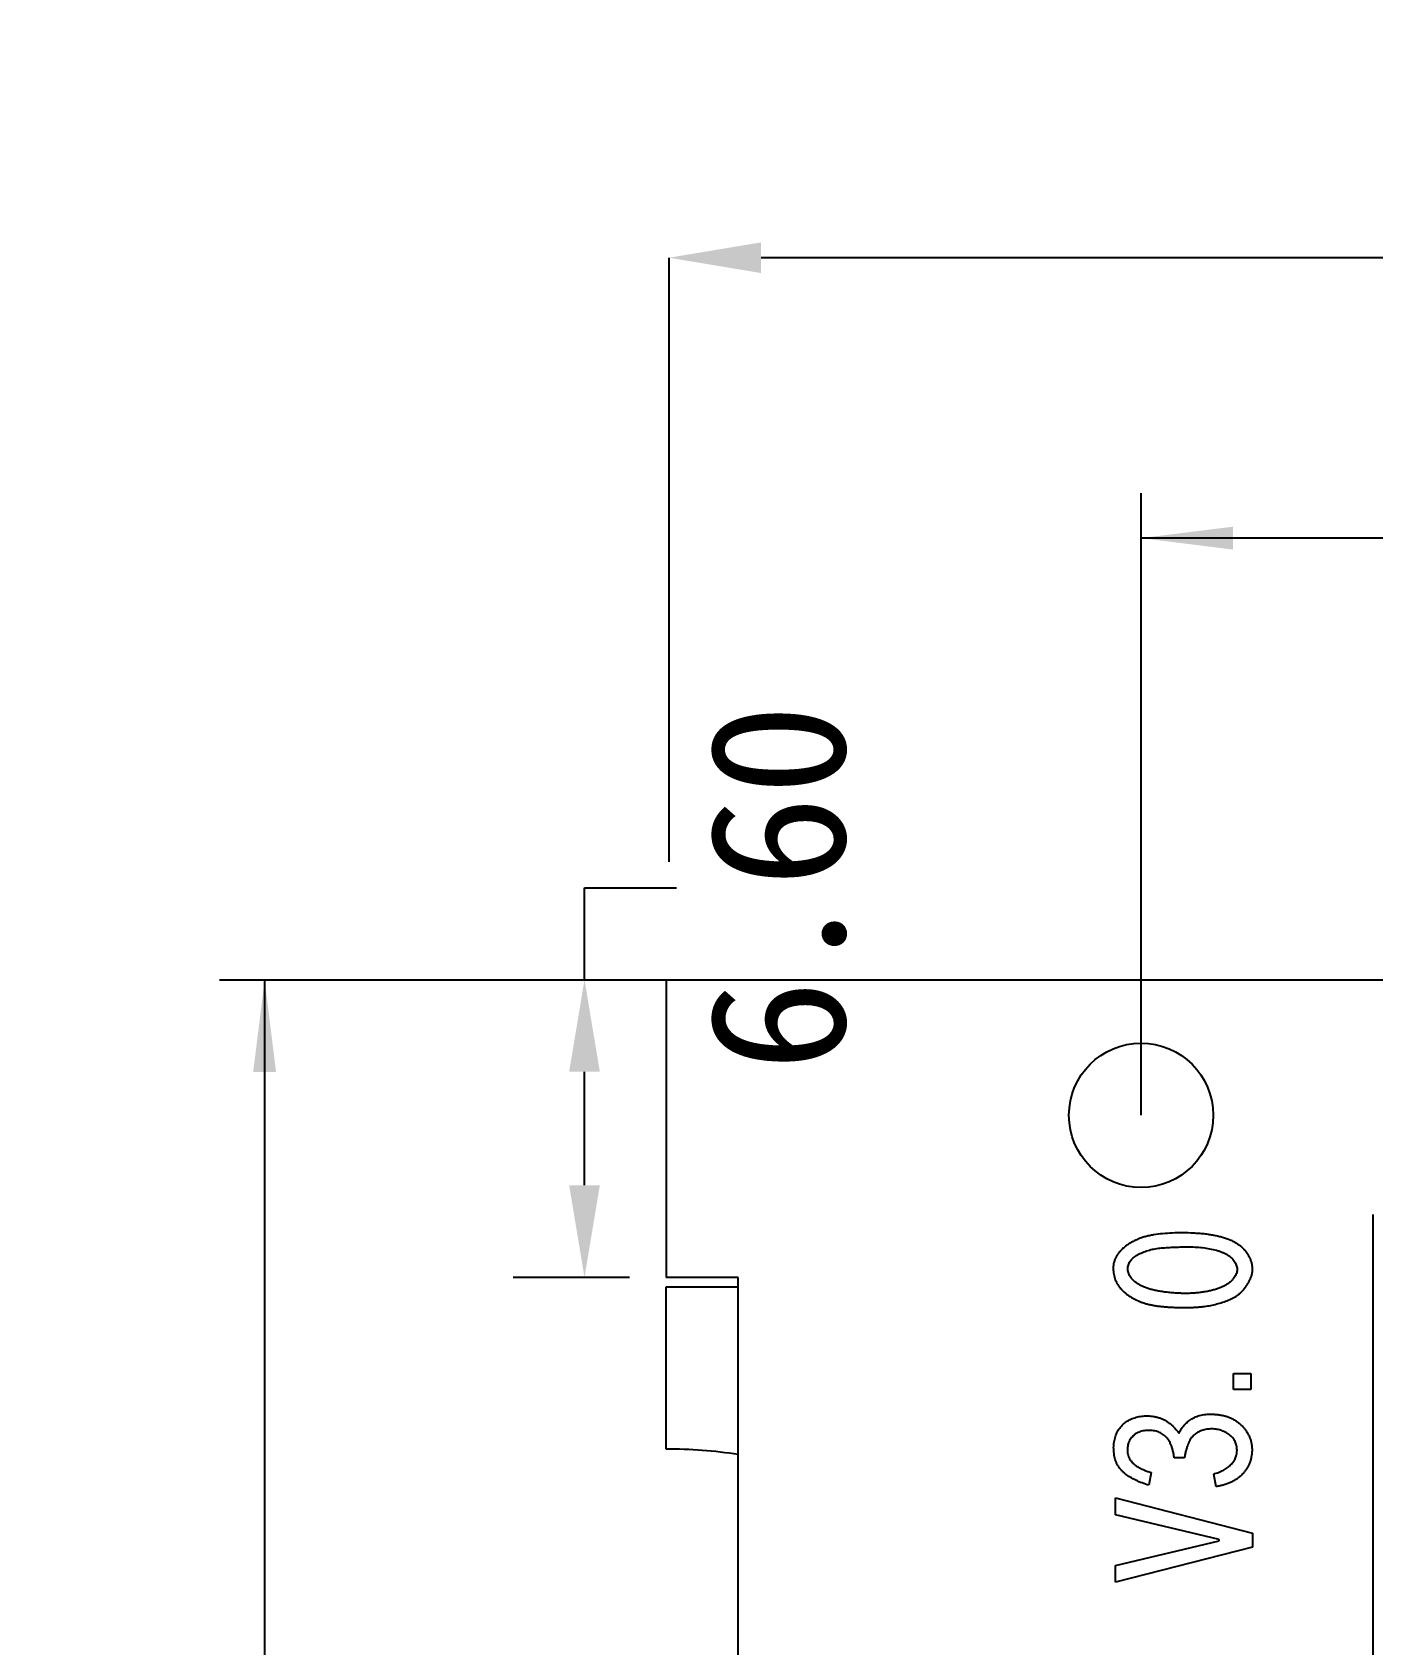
# Model space of a CAD drawing. Header units: millimetres. Extents: x 0 to 1189, y 0 to 841.
# Drawn here: x 325 to 384.5, y 398.8 to 470.3 of the extents above; entities that cross this region are included whole.
import ezdxf

# ---------------------------------------------------------------- set-up
doc = ezdxf.new("R2010")
doc.units = ezdxf.units.MM
doc.header["$PDSIZE"] = -1
doc.layers.add('文字层', color=3, linetype='Continuous')
doc.styles.add('SLDTEXTSTYLE5', font='TXT', dxfattribs={"width": 0.7})
doc.dimstyles.new('ISO-25', dxfattribs={"dimtxt": 2.5, "dimasz": 2.5, "dimexe": 1.25, "dimexo": 0.625, "dimtad": 1, "dimtxsty": 'Standard', "dimcen": 2.5, "dimadec": 0, "dimazin": 0, "dimtfac": 1, "dimtmove": 0, "dimatfit": 3, "dimfxl": 1, "dimarcsym": 0})
doc.dimstyles.new('SLDDIMSTYLE0', dxfattribs={"dimtxt": 8, "dimasz": 4.08, "dimexe": 0, "dimexo": 0.0625, "dimgap": 2, "dimtad": 2, "dimlfac": 0.5, "dimrnd": 1e-09, "dimzin": 4, "dimdsep": 46, "dimtxsty": 'SLDTEXTSTYLE5', "dimsah": 1, "dimcen": 0.09, "dimadec": 0, "dimazin": 1, "dimtfac": 1, "dimtofl": 0, "dimtmove": 0, "dimatfit": 3, "dimfxl": 1, "dimfrac": 2, "dimtolj": 1, "dimtzin": 12, "dimarcsym": 0})
doc.dimstyles.new('SLDDIMSTYLE2', dxfattribs={"dimtxt": 8, "dimasz": 4.08, "dimexe": 0, "dimexo": 0.0625, "dimgap": 2, "dimtad": 2, "dimlfac": 0.5, "dimrnd": 1e-09, "dimzin": 12, "dimdsep": 46, "dimtxsty": 'SLDTEXTSTYLE5', "dimsah": 1, "dimcen": 0.09, "dimadec": 0, "dimazin": 3, "dimtfac": 1, "dimtofl": 0, "dimtmove": 0, "dimatfit": 3, "dimfxl": 1, "dimfrac": 2, "dimtolj": 1, "dimtzin": 12, "dimarcsym": 0})

# ---------------------------------------------------------------- blocks, each defined once
blk = doc.blocks.new('_D_11')
at = {"layer": 'Defpoints', "color": 0}
for p in [(353.273, 460.273), (353.273, 433.421), (566.473, 433.421)]:
    blk.add_point(p, dxfattribs=at)
at = {"layer": '文字层', "color": 0, "lineweight": -2}
for p, q in [((353.273, 433.483), (353.273, 460.273)), ((562.393, 460.273), (357.353, 460.273)), ((566.473, 433.483), (566.473, 460.273))]:
    blk.add_line(p, q, dxfattribs=at)
at = {"layer": '文字层', "color": 0}
for points in [[(357.353, 460.953), (357.353, 459.593), (353.273, 460.273)], [(562.393, 460.953), (562.393, 459.593), (566.473, 460.273)]]:
    blk.add_solid(points, dxfattribs=at)
at = {"layer": '文字层', "color": 0, "insert": (463.726, 470.273), "char_height": 8, "attachment_point": 2, "style": 'SLDTEXTSTYLE5'}
blk.add_mtext('\\A1;106.60', dxfattribs=at)
blk = doc.blocks.new('_D_13')
at = {"layer": '文字层', "transparency": 16777216}
for p, q in [((374.216, 422.237), (374.216, 449.837)), ((560.216, 422.237), (560.216, 449.837)), ((560.216, 447.837), (374.216, 447.837))]:
    blk.add_line(p, q, dxfattribs=at)
for points in [[(374.216, 447.837), (378.296, 447.329), (378.296, 448.345)], [(560.216, 447.837), (556.136, 448.345), (556.136, 447.329)]]:
    blk.add_solid(points, dxfattribs=at)
at = {"layer": '文字层', "transparency": 16777216, "insert": (461.117, 458.149), "char_height": 8, "attachment_point": 1, "style": 'SLDTEXTSTYLE5'}
blk.add_mtext('93', dxfattribs=at)
blk = doc.blocks.new('_D_18')
at = {"layer": '文字层', "transparency": 16777216}
for p, q in [((353.136, 428.237), (333.322, 428.237)), ((335.322, 428.237), (335.322, 334.237)), ((367.136, 334.237), (333.322, 334.237))]:
    blk.add_line(p, q, dxfattribs=at)
for points in [[(335.322, 428.237), (334.814, 424.157), (335.83, 424.157)], [(335.322, 334.237), (335.83, 338.317), (334.814, 338.317)]]:
    blk.add_solid(points, dxfattribs=at)
at = {"layer": '文字层', "transparency": 16777216, "insert": (325.009, 380.612), "char_height": 8, "attachment_point": 1, "rotation": 90, "style": 'SLDTEXTSTYLE5'}
blk.add_mtext('47', dxfattribs=at)
blk = doc.blocks.new('*D25')
at = {"color": 0, "lineweight": -2}
for p, q in [((349.516, 428.252), (349.516, 432.332)), ((349.516, 432.332), (353.596, 432.332)), ((346.349, 428.252), (351.516, 428.252)), ((349.516, 419.132), (349.516, 424.172)), ((346.349, 415.052), (351.516, 415.052))]:
    blk.add_line(p, q, dxfattribs=at)
at = {"color": 0}
for points in [[(348.836, 424.172), (350.196, 424.172), (349.516, 428.252)], [(348.836, 419.132), (350.196, 419.132), (349.516, 415.052)]]:
    blk.add_solid(points, dxfattribs=at)
at = {"layer": 'Defpoints', "color": 0}
for p in [(346.349, 428.252), (349.516, 428.252), (346.349, 415.052)]:
    blk.add_point(p, dxfattribs=at)
at = {"color": 0, "insert": (358.12, 432.332), "char_height": 6, "attachment_point": 5, "rotation": 90}
blk.add_mtext('6.60', dxfattribs=at)

msp = doc.modelspace()

# ---------------------------------------------------------------- linework, layer by layer
at = {"color": 7, "linetype": 'Continuous', "lineweight": 25}
for p, q in [((566.336, 428.237), (353.136, 428.237)), ((353.136, 428.237), (353.136, 415.037)), ((384.496, 417.837), (384.496, 344.637)), ((356.336, 415.037), (353.136, 415.037)), ((356.336, 357.837), (356.336, 415.037)), ((353.136, 414.637), (356.336, 414.637)), ((353.136, 407.437), (353.136, 414.637)), ((378.313, 410.07), (378.313, 410.788)), ((378.313, 410.788), (379.085, 410.788)), ((379.085, 410.788), (379.085, 410.07)), ((379.085, 410.07), (378.313, 410.07)), ((376.138, 407.045), (375.682, 407.045)), ((374.664, 406.39), (374.559, 405.829)), ((377.542, 405.766), (377.436, 406.328)), ((373.085, 405.267), (379.156, 403.708)), ((373.085, 404.519), (373.085, 405.267)), ((377.682, 403.427), (373.085, 404.519)), ((373.085, 402.273), (377.682, 403.365)), ((377.682, 403.365), (377.682, 403.427)), ((379.156, 403.708), (379.156, 403.084)), ((379.156, 403.084), (373.085, 401.525)), ((373.085, 401.525), (373.085, 402.273))]:
    msp.add_line(p, q, dxfattribs=at)
msp.add_circle((374.216, 422.237), 3.2, dxfattribs=at)
msp.add_arc((353.136, 386.437), 21, 81.23507, 90, dxfattribs=at)
for points, knots in [([(375.699, 413.72), (375.623, 413.722), (375.476, 413.729), (375.262, 413.744), (375.06, 413.767), (374.869, 413.791), (374.691, 413.825), (374.524, 413.86), (374.37, 413.903), (374.183, 413.967), (373.967, 414.059), (373.73, 414.193), (373.516, 414.348), (373.358, 414.496), (373.248, 414.625), (373.176, 414.727), (373.115, 414.834), (373.067, 414.948), (373.027, 415.066), (373, 415.189), (372.983, 415.318), (372.978, 415.451), (372.985, 415.584), (373.008, 415.715), (373.049, 415.842), (373.106, 415.964), (373.178, 416.081), (373.266, 416.193), (373.369, 416.302), (373.488, 416.404), (373.619, 416.502), (373.759, 416.589), (373.907, 416.67), (374.064, 416.739), (374.229, 416.802), (374.402, 416.855), (374.583, 416.899), (374.839, 416.946), (375.178, 416.989), (375.607, 417.018), (376.065, 417.026), (376.461, 417.016), (376.782, 416.995), (377.015, 416.976), (377.236, 416.945), (377.447, 416.911), (377.645, 416.868), (377.832, 416.821), (378.007, 416.763), (378.171, 416.701), (378.324, 416.631), (378.464, 416.551), (378.593, 416.465), (378.71, 416.37), (378.812, 416.264), (378.905, 416.153), (378.985, 416.032), (379.052, 415.905), (379.106, 415.773), (379.141, 415.639), (379.162, 415.506), (379.162, 415.372), (379.148, 415.238), (379.115, 415.105), (379.065, 414.972), (378.999, 414.841), (378.921, 414.716), (378.839, 414.597), (378.748, 414.489), (378.654, 414.389), (378.551, 414.301), (378.443, 414.221), (378.329, 414.152), (378.168, 414.073), (377.96, 413.991), (377.704, 413.903), (377.441, 413.834), (377.216, 413.787), (377.027, 413.76), (376.873, 413.741), (376.707, 413.73), (376.529, 413.718), (376.338, 413.714), (376.135, 413.71), (375.921, 413.714), (375.774, 413.717), (375.699, 413.72)], [0, 0, 0, 0, 0.0145731, 0.0284143, 0.0415433, 0.0538725, 0.0655239, 0.0764863, 0.0868182, 0.0964487, 0.1146631, 0.1320868, 0.1489718, 0.1655434, 0.1736744, 0.1816595, 0.1896398, 0.1974726, 0.2054892, 0.2135476, 0.2219016, 0.2305256, 0.2391577, 0.2476587, 0.2561785, 0.2647508, 0.2735754, 0.2826965, 0.2922833, 0.3024836, 0.3130088, 0.3236865, 0.3344302, 0.3455161, 0.3567969, 0.3684411, 0.3804134, 0.3927534, 0.4187386, 0.4464151, 0.4757874, 0.5070893, 0.5228504, 0.5378861, 0.5523217, 0.5659799, 0.579075, 0.5914331, 0.6033127, 0.6145935, 0.6253746, 0.6356794, 0.6456807, 0.6553113, 0.664718, 0.6740484, 0.6832838, 0.6926398, 0.7018372, 0.710665, 0.7192906, 0.7278248, 0.7364082, 0.7451946, 0.7543014, 0.7638425, 0.7734564, 0.7827643, 0.7917947, 0.8006113, 0.809269, 0.8178869, 0.8264816, 0.8350873, 0.852426, 0.8697291, 0.8872229, 0.9048945, 0.9141117, 0.9241365, 0.9347949, 0.9462765, 0.9585798, 0.9716327, 0.9854384, 1, 1, 1, 1]), ([(375.488, 414.375), (375.567, 414.367), (375.724, 414.354), (375.955, 414.342), (376.18, 414.338), (376.399, 414.342), (376.611, 414.354), (376.816, 414.373), (377.014, 414.4), (377.205, 414.435), (377.386, 414.475), (377.554, 414.526), (377.709, 414.58), (377.851, 414.64), (377.978, 414.708), (378.091, 414.782), (378.193, 414.861), (378.278, 414.949), (378.35, 415.037), (378.405, 415.129), (378.445, 415.221), (378.469, 415.313), (378.478, 415.406), (378.468, 415.5), (378.442, 415.594), (378.402, 415.687), (378.348, 415.777), (378.28, 415.861), (378.202, 415.939), (378.111, 416.011), (378.008, 416.076), (377.892, 416.134), (377.766, 416.188), (377.578, 416.247), (377.331, 416.31), (377.021, 416.363), (376.698, 416.396), (376.366, 416.404), (376.037, 416.4), (375.718, 416.391), (375.414, 416.377), (375.125, 416.358), (374.848, 416.325), (374.586, 416.267), (374.338, 416.184), (374.141, 416.098), (373.998, 416.016), (373.903, 415.951), (373.823, 415.88), (373.755, 415.804), (373.703, 415.723), (373.662, 415.637), (373.638, 415.545), (373.626, 415.451), (373.628, 415.355), (373.648, 415.261), (373.68, 415.169), (373.729, 415.081), (373.792, 414.996), (373.87, 414.915), (373.962, 414.836), (374.07, 414.761), (374.192, 414.689), (374.331, 414.626), (374.485, 414.567), (374.655, 414.516), (374.84, 414.47), (375.042, 414.432), (375.26, 414.398), (375.411, 414.382), (375.488, 414.375)], [0, 0, 0, 0, 0.020833, 0.041056, 0.060688, 0.079753, 0.098275, 0.116283, 0.133693, 0.150763, 0.167057, 0.182316, 0.196634, 0.210103, 0.22259, 0.234392, 0.245538, 0.256209, 0.26622, 0.275483, 0.284124, 0.292325, 0.300409, 0.308504, 0.316844, 0.325738, 0.335, 0.344286, 0.353913, 0.363925, 0.374533, 0.385849, 0.397797, 0.410571, 0.437265, 0.464555, 0.492949, 0.522237, 0.551398, 0.579207, 0.605787, 0.631041, 0.655177, 0.678548, 0.70126, 0.72376, 0.734484, 0.74443, 0.753833, 0.762597, 0.770968, 0.779091, 0.787321, 0.795666, 0.804066, 0.812277, 0.82071, 0.829395, 0.838563, 0.848274, 0.858894, 0.87029, 0.882648, 0.895897, 0.910227, 0.925768, 0.942362, 0.960275, 0.979564, 1, 1, 1, 1]), ([(374.559, 405.829), (374.458, 405.861), (374.261, 405.924), (373.983, 406.045), (373.732, 406.182), (373.541, 406.312), (373.406, 406.427), (373.317, 406.52), (373.238, 406.62), (373.172, 406.729), (373.114, 406.843), (373.07, 406.967), (373.036, 407.097), (373.013, 407.232), (373.001, 407.368), (372.996, 407.503), (373.004, 407.632), (373.017, 407.758), (373.042, 407.879), (373.076, 407.995), (373.119, 408.107), (373.171, 408.215), (373.232, 408.317), (373.301, 408.41), (373.376, 408.497), (373.461, 408.574), (373.553, 408.646), (373.653, 408.708), (373.76, 408.763), (373.874, 408.809), (373.994, 408.846), (374.117, 408.877), (374.243, 408.896), (374.371, 408.906), (374.502, 408.907), (374.636, 408.9), (374.772, 408.881), (374.911, 408.856), (375.048, 408.817), (375.184, 408.766), (375.313, 408.696), (375.44, 408.613), (375.56, 408.515), (375.677, 408.404), (375.788, 408.276), (375.857, 408.184), (375.892, 408.137)], [0, 0, 0, 0, 0.049431, 0.095863, 0.140104, 0.182126, 0.202502, 0.222254, 0.241867, 0.261439, 0.281207, 0.301291, 0.32205, 0.343454, 0.364846, 0.385549, 0.405666, 0.42508, 0.444151, 0.46278, 0.481287, 0.499799, 0.518096, 0.536058, 0.553711, 0.571484, 0.589247, 0.607477, 0.625988, 0.645091, 0.664471, 0.68411, 0.703632, 0.723588, 0.74368, 0.76441, 0.785693, 0.807563, 0.829697, 0.851897, 0.874636, 0.897706, 0.92171, 0.946437, 0.972633, 1, 1, 1, 1]), ([(375.892, 408.137), (375.93, 408.207), (376.003, 408.345), (376.152, 408.526), (376.324, 408.683), (376.489, 408.792), (376.634, 408.863), (376.752, 408.907), (376.878, 408.941), (377.013, 408.965), (377.156, 408.979), (377.306, 408.985), (377.465, 408.979), (377.63, 408.965), (377.795, 408.94), (377.954, 408.902), (378.105, 408.853), (378.248, 408.79), (378.383, 408.716), (378.509, 408.628), (378.627, 408.53), (378.736, 408.419), (378.834, 408.302), (378.919, 408.178), (378.99, 408.051), (379.049, 407.92), (379.092, 407.785), (379.122, 407.646), (379.137, 407.503), (379.14, 407.357), (379.129, 407.213), (379.107, 407.071), (379.071, 406.935), (379.027, 406.802), (378.966, 406.677), (378.896, 406.554), (378.812, 406.438), (378.718, 406.326), (378.611, 406.221), (378.492, 406.127), (378.362, 406.041), (378.221, 405.966), (378.067, 405.901), (377.903, 405.846), (377.726, 405.8), (377.604, 405.778), (377.542, 405.766)], [0, 0, 0, 0, 0.034057, 0.0674, 0.100458, 0.134442, 0.151902, 0.170047, 0.188625, 0.208372, 0.228835, 0.250515, 0.273315, 0.297312, 0.321696, 0.345118, 0.367919, 0.390165, 0.412154, 0.434174, 0.45632, 0.478641, 0.500787, 0.522288, 0.543025, 0.563678, 0.58388, 0.604323, 0.624806, 0.645916, 0.666889, 0.687311, 0.707561, 0.727527, 0.74758, 0.767667, 0.788295, 0.809365, 0.830763, 0.852554, 0.874676, 0.897738, 0.921504, 0.946549, 0.972599, 1, 1, 1, 1]), ([(375.682, 407.045), (375.676, 407.098), (375.664, 407.201), (375.633, 407.348), (375.597, 407.484), (375.553, 407.609), (375.501, 407.723), (375.442, 407.826), (375.374, 407.918), (375.298, 407.997), (375.216, 408.067), (375.126, 408.125), (375.033, 408.176), (374.931, 408.213), (374.825, 408.242), (374.712, 408.258), (374.593, 408.266), (374.471, 408.263), (374.35, 408.251), (374.235, 408.228), (374.13, 408.193), (374.032, 408.147), (373.943, 408.091), (373.863, 408.024), (373.793, 407.945), (373.732, 407.857), (373.682, 407.764), (373.644, 407.667), (373.617, 407.57), (373.607, 407.47), (373.604, 407.369), (373.618, 407.267), (373.642, 407.163), (373.68, 407.058), (373.733, 406.954), (373.809, 406.856), (373.904, 406.765), (374.018, 406.678), (374.152, 406.598), (374.304, 406.521), (374.477, 406.451), (374.6, 406.411), (374.664, 406.39)], [0, 0, 0, 0, 0.032819, 0.063577, 0.092305, 0.119469, 0.145009, 0.169393, 0.192652, 0.215103, 0.237062, 0.258811, 0.280526, 0.302472, 0.325117, 0.348316, 0.372641, 0.398253, 0.423466, 0.447424, 0.470198, 0.492032, 0.513491, 0.534699, 0.55623, 0.578278, 0.600354, 0.621305, 0.642008, 0.662421, 0.682961, 0.703936, 0.725868, 0.748564, 0.772305, 0.797431, 0.824215, 0.853504, 0.885342, 0.920292, 0.958333, 1, 1, 1, 1]), ([(377.436, 406.328), (377.51, 406.35), (377.653, 406.395), (377.853, 406.486), (378.032, 406.599), (378.167, 406.707), (378.261, 406.804), (378.321, 406.881), (378.371, 406.963), (378.411, 407.048), (378.441, 407.139), (378.462, 407.234), (378.473, 407.333), (378.472, 407.435), (378.464, 407.537), (378.443, 407.635), (378.41, 407.727), (378.367, 407.814), (378.313, 407.896), (378.248, 407.972), (378.172, 408.043), (378.056, 408.129), (377.898, 408.219), (377.69, 408.291), (377.47, 408.329), (377.281, 408.329), (377.129, 408.314), (377.021, 408.293), (376.918, 408.264), (376.822, 408.229), (376.733, 408.183), (376.651, 408.129), (376.573, 408.068), (376.504, 407.996), (376.439, 407.917), (376.382, 407.824), (376.33, 407.722), (376.279, 407.609), (376.238, 407.483), (376.198, 407.348), (376.165, 407.201), (376.147, 407.098), (376.138, 407.045)], [0, 0, 0, 0, 0.044287, 0.086365, 0.126818, 0.166268, 0.185723, 0.204433, 0.222619, 0.240854, 0.259044, 0.277733, 0.296845, 0.316602, 0.336436, 0.355615, 0.374203, 0.392881, 0.41147, 0.430811, 0.45063, 0.471537, 0.513755, 0.555122, 0.597758, 0.642024, 0.664146, 0.685531, 0.705799, 0.725585, 0.744712, 0.76351, 0.782374, 0.801297, 0.820864, 0.841541, 0.8638, 0.887543, 0.91293, 0.939999, 0.968997, 1, 1, 1, 1])]:
    msp.add_open_spline(points, degree=3, knots=knots, dxfattribs=at)

# ---------------------------------------------------------------- dimensions: what is measured, and where the dimension line sits
at = {"color": 3}
dim = msp.add_linear_dim(base=(349.516, 428.252), p1=(346.349, 415.052), p2=(346.349, 428.252), angle=90, text='6.60', dimstyle='ISO-25', override={"dimtxt": 6, "dimasz": 4.08, "dimexe": 2, "dimexo": 0, "dimgap": 1.524, "dimtad": 1, "dimtih": 1, "dimtoh": 1, "dimlfac": 0.5, "dimzin": 0, "dimadec": 2, "dimtzin": 0, "dimlwe": -2}, dxfattribs=at)
dim.commit()
dim.dimension.update_dxf_attribs({"geometry": '*D25', "text_midpoint": (358.12, 432.332), "text_rotation": 90})
at = {"layer": '文字层'}
for base, p1, p2, dimstyle, picture, middle in [((353.273, 460.273), (566.473, 433.421), (353.273, 433.421), 'SLDDIMSTYLE0', '_D_11', (463.726, 460.273)), ((374.216, 447.837), (560.216, 422.237), (374.216, 422.237), 'SLDDIMSTYLE2', '_D_13', (464.623, 447.837))]:
    dim = msp.add_linear_dim(base=base, p1=p1, p2=p2, dimstyle=dimstyle, dxfattribs=at)
    dim.commit()
    dim.dimension.update_dxf_attribs({"geometry": picture, "text_midpoint": middle, "dimtype": 160})
dim = msp.add_linear_dim(base=(335.322, 334.237), p1=(353.136, 428.237), p2=(367.136, 334.237), angle=90, dimstyle='SLDDIMSTYLE2', dxfattribs=at)
dim.commit()
dim.dimension.update_dxf_attribs({"geometry": '_D_18', "text_midpoint": (335.322, 384.117), "dimtype": 160})

doc.saveas('drawing.dxf')
